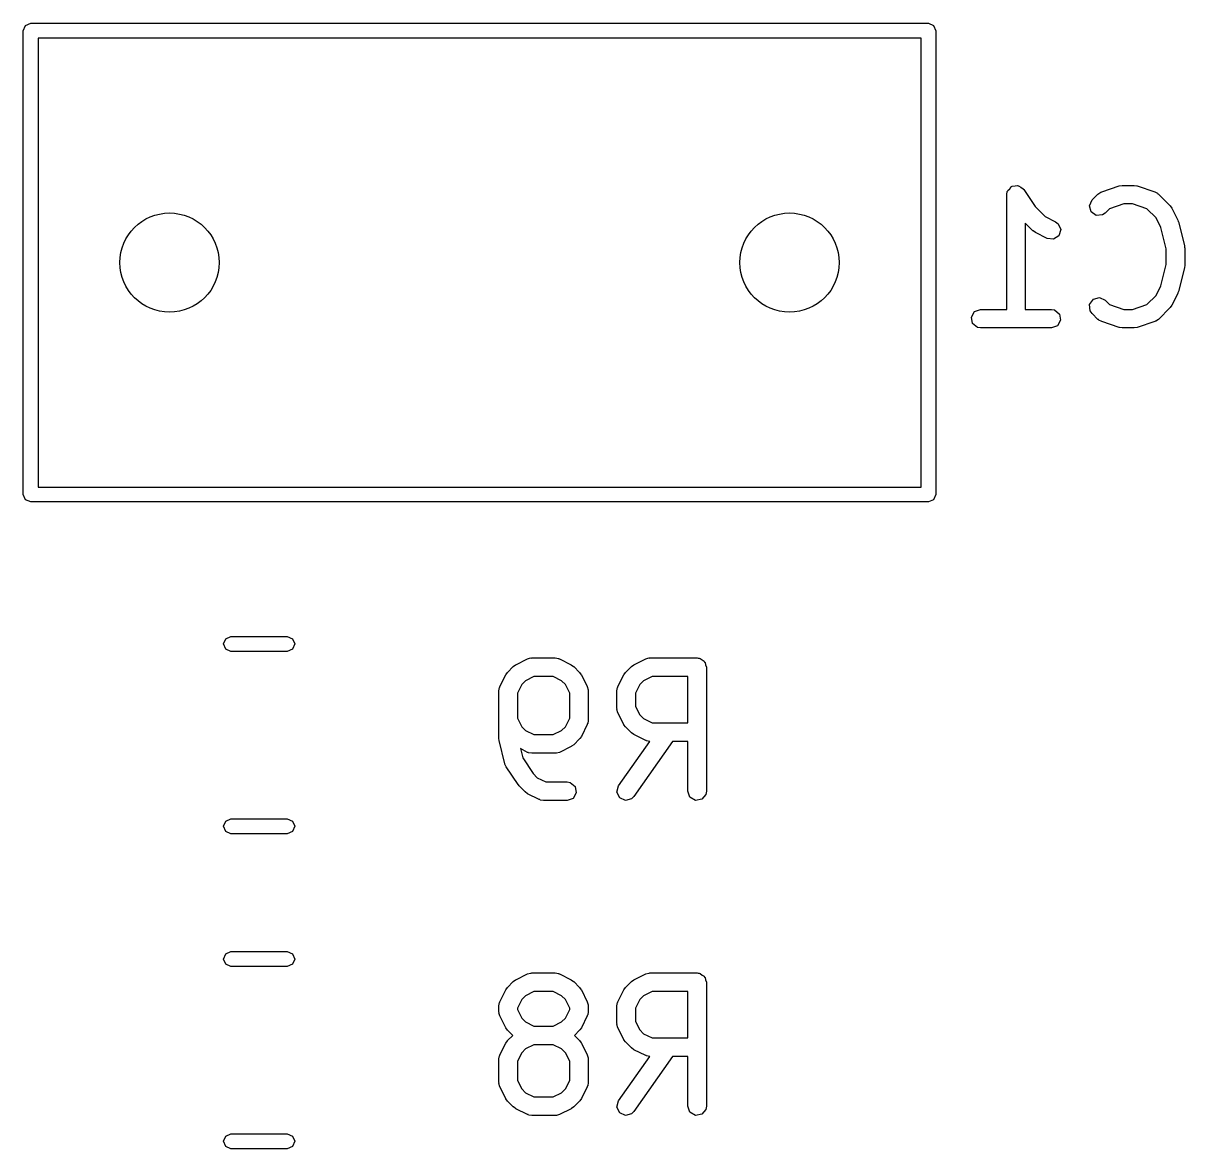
# Model space of a CAD drawing. Extents: x 88 to 116, y -225 to -45.
# Drawn here: x 106.56 to 115.92, y -134.91 to -125.83 of the extents above; entities that cross this region are included whole.
import ezdxf

# ---------------------------------------------------------------- set-up
doc = ezdxf.new("R2010")
doc.units = 0
doc.layers.add('BLACK', color=7, linetype='CONTINUOUS')

msp = doc.modelspace()

# ---------------------------------------------------------------- linework, layer by layer
at = {"layer": 'BLACK', "linetype": 'CONTINUOUS'}
for p, q in [((106.556, -125.892), (106.574, -125.85)), ((106.556, -129.632), (106.556, -125.892)), ((106.574, -125.85), (106.616, -125.832)), ((106.616, -125.832), (113.856, -125.832)), ((113.856, -125.832), (113.898, -125.85)), ((113.898, -125.85), (113.916, -125.892)), ((113.916, -125.892), (113.916, -129.632)), ((106.676, -125.952), (106.676, -129.572)), ((113.796, -125.952), (106.676, -125.952)), ((113.796, -129.572), (113.796, -125.952)), ((114.487, -127.214), (114.492, -127.189)), ((114.492, -127.189), (114.494, -127.185)), ((114.494, -127.185), (114.495, -127.181)), ((114.495, -127.181), (114.511, -127.166)), ((114.511, -127.166), (114.524, -127.149)), ((114.524, -127.149), (114.529, -127.149)), ((114.529, -127.149), (114.532, -127.146)), ((114.532, -127.146), (114.554, -127.144)), ((114.554, -127.144), (114.575, -127.141)), ((114.575, -127.141), (114.579, -127.143)), ((114.579, -127.143), (114.583, -127.142)), ((114.583, -127.142), (114.601, -127.155)), ((114.601, -127.155), (114.619, -127.166)), ((114.619, -127.166), (114.621, -127.17)), ((114.621, -127.17), (114.624, -127.173)), ((114.624, -127.173), (114.716, -127.309)), ((115.223, -127.209), (115.245, -127.194)), ((115.245, -127.194), (115.249, -127.194)), ((115.249, -127.194), (115.253, -127.191)), ((115.253, -127.191), (115.395, -127.143)), ((115.395, -127.143), (115.418, -127.14)), ((115.418, -127.14), (115.419, -127.139)), ((115.419, -127.139), (115.514, -127.139)), ((115.514, -127.139), (115.536, -127.143)), ((115.536, -127.143), (115.538, -127.143)), ((115.538, -127.143), (115.681, -127.191)), ((115.681, -127.191), (115.704, -127.203)), ((115.704, -127.203), (115.706, -127.207)), ((114.487, -128.139), (114.487, -127.214)), ((115.154, -127.303), (115.176, -127.257)), ((115.176, -127.257), (115.223, -127.209)), ((115.431, -127.289), (115.317, -127.328)), ((115.502, -127.289), (115.431, -127.289)), ((115.617, -127.328), (115.502, -127.289)), ((115.706, -127.207), (115.71, -127.209)), ((115.71, -127.209), (115.806, -127.304)), ((114.716, -127.309), (114.797, -127.391)), ((114.797, -127.391), (114.881, -127.433)), ((115.167, -127.353), (115.154, -127.303)), ((115.209, -127.382), (115.167, -127.353)), ((115.26, -127.378), (115.209, -127.382)), ((115.282, -127.363), (115.26, -127.378)), ((115.317, -127.328), (115.282, -127.363)), ((115.691, -127.402), (115.617, -127.328)), ((115.806, -127.304), (115.818, -127.323)), ((115.818, -127.323), (115.82, -127.324)), ((115.82, -127.324), (115.867, -127.419)), ((114.699, -127.506), (114.637, -127.443)), ((114.637, -127.443), (114.637, -128.139)), ((114.881, -127.433), (114.902, -127.449)), ((114.902, -127.449), (114.923, -127.496)), ((115.729, -127.479), (115.691, -127.402)), ((115.773, -127.652), (115.729, -127.479)), ((115.867, -127.419), (115.871, -127.431)), ((115.871, -127.431), (115.873, -127.434)), ((115.873, -127.434), (115.92, -127.625)), ((114.701, -127.506), (114.699, -127.506)), ((114.719, -127.52), (114.701, -127.506)), ((114.814, -127.567), (114.719, -127.52)), ((114.865, -127.573), (114.814, -127.567)), ((114.908, -127.545), (114.865, -127.573)), ((114.923, -127.496), (114.908, -127.545)), ((115.773, -127.777), (115.773, -127.652)), ((115.92, -127.625), (115.922, -127.64)), ((115.922, -127.64), (115.923, -127.643)), ((115.923, -127.643), (115.923, -127.786)), ((115.729, -127.95), (115.773, -127.777)), ((115.92, -127.804), (115.873, -127.994)), ((115.923, -127.786), (115.92, -127.801)), ((115.92, -127.801), (115.92, -127.804)), ((115.691, -128.027), (115.729, -127.95)), ((115.186, -128.058), (115.235, -128.044)), ((115.235, -128.044), (115.282, -128.066)), ((115.617, -128.101), (115.691, -128.027)), ((115.867, -128.01), (115.82, -128.105)), ((115.868, -128.006), (115.867, -128.01)), ((115.873, -127.994), (115.868, -128.006)), ((114.228, -128.157), (114.276, -128.139)), ((114.276, -128.139), (114.487, -128.139)), ((114.637, -128.139), (114.848, -128.139)), ((114.848, -128.139), (114.873, -128.144)), ((115.156, -128.1), (115.186, -128.058)), ((115.161, -128.151), (115.156, -128.1)), ((115.282, -128.066), (115.317, -128.101)), ((115.317, -128.101), (115.431, -128.139)), ((115.431, -128.139), (115.502, -128.139)), ((115.502, -128.139), (115.617, -128.101)), ((115.806, -128.125), (115.71, -128.22)), ((115.82, -128.105), (115.806, -128.123)), ((115.806, -128.123), (115.806, -128.125)), ((114.202, -128.201), (114.228, -128.157)), ((114.211, -128.252), (114.202, -128.201)), ((114.873, -128.144), (114.913, -128.177)), ((114.922, -128.227), (114.896, -128.272)), ((114.913, -128.177), (114.922, -128.227)), ((115.176, -128.172), (115.161, -128.151)), ((115.223, -128.22), (115.176, -128.172)), ((115.227, -128.222), (115.223, -128.22)), ((115.23, -128.226), (115.227, -128.222)), ((115.253, -128.238), (115.23, -128.226)), ((115.71, -128.22), (115.689, -128.235)), ((114.251, -128.285), (114.211, -128.252)), ((114.276, -128.289), (114.251, -128.285)), ((114.848, -128.289), (114.276, -128.289)), ((114.896, -128.272), (114.848, -128.289)), ((115.395, -128.286), (115.253, -128.238)), ((115.397, -128.285), (115.395, -128.286)), ((115.419, -128.289), (115.397, -128.285)), ((115.514, -128.289), (115.419, -128.289)), ((115.516, -128.289), (115.514, -128.289)), ((115.538, -128.286), (115.516, -128.289)), ((115.681, -128.238), (115.538, -128.286)), ((115.684, -128.235), (115.681, -128.238)), ((115.689, -128.235), (115.684, -128.235)), ((106.574, -129.674), (106.556, -129.632)), ((106.676, -129.572), (113.796, -129.572)), ((113.916, -129.632), (113.898, -129.674)), ((106.616, -129.692), (106.574, -129.674)), ((113.856, -129.692), (106.616, -129.692)), ((113.898, -129.674), (113.856, -129.692)), ((108.171, -130.837), (108.189, -130.795)), ((108.189, -130.879), (108.171, -130.837)), ((108.189, -130.795), (108.231, -130.777)), ((108.231, -130.777), (108.685, -130.777)), ((108.685, -130.777), (108.727, -130.795)), ((108.727, -130.795), (108.745, -130.837)), ((108.745, -130.837), (108.727, -130.879)), ((108.231, -130.897), (108.189, -130.879)), ((108.685, -130.897), (108.231, -130.897)), ((108.727, -130.879), (108.685, -130.897)), ((110.623, -130.957), (110.648, -130.95)), ((110.648, -130.95), (110.653, -130.951)), ((110.653, -130.951), (110.657, -130.949)), ((110.657, -130.949), (110.847, -130.949)), ((110.847, -130.949), (110.873, -130.954)), ((111.576, -130.957), (111.601, -130.95)), ((111.601, -130.95), (111.605, -130.951)), ((111.605, -130.951), (111.609, -130.949)), ((111.609, -130.949), (111.99, -130.949)), ((111.99, -130.949), (112, -130.951)), ((110.461, -131.067), (110.508, -131.019)), ((110.508, -131.019), (110.527, -131.006)), ((110.527, -131.006), (110.528, -131.005)), ((110.528, -131.005), (110.623, -130.957)), ((110.873, -130.954), (110.876, -130.957)), ((110.876, -130.957), (110.881, -130.957)), ((110.881, -130.957), (110.976, -131.005)), ((110.976, -131.005), (110.994, -131.018)), ((110.994, -131.018), (110.996, -131.019)), ((110.996, -131.019), (111.043, -131.067)), ((111.413, -131.067), (111.461, -131.019)), ((111.461, -131.019), (111.479, -131.006)), ((111.479, -131.006), (111.48, -131.005)), ((111.48, -131.005), (111.576, -130.957)), ((112, -130.951), (112.003, -130.951)), ((112.003, -130.951), (112.006, -130.952)), ((112.006, -130.952), (112.016, -130.954)), ((112.016, -130.954), (112.031, -130.966)), ((112.031, -130.966), (112.048, -130.976)), ((112.048, -130.976), (112.05, -130.983)), ((112.05, -130.983), (112.055, -130.987)), ((112.055, -130.987), (112.058, -131.006)), ((112.058, -131.006), (112.065, -131.024)), ((112.065, -131.024), (112.065, -132.024)), ((110.399, -131.181), (110.447, -131.086)), ((110.447, -131.086), (110.46, -131.068)), ((110.46, -131.068), (110.461, -131.067)), ((110.606, -131.134), (110.576, -131.164)), ((110.674, -131.099), (110.606, -131.134)), ((110.83, -131.099), (110.674, -131.099)), ((110.898, -131.134), (110.83, -131.099)), ((110.928, -131.164), (110.898, -131.134)), ((111.043, -131.067), (111.056, -131.085)), ((111.056, -131.085), (111.057, -131.086)), ((111.057, -131.086), (111.105, -131.181)), ((111.352, -131.181), (111.399, -131.086)), ((111.399, -131.086), (111.413, -131.068)), ((111.413, -131.068), (111.413, -131.067)), ((111.558, -131.134), (111.528, -131.164)), ((111.627, -131.099), (111.558, -131.134)), ((111.915, -131.099), (111.627, -131.099)), ((111.915, -131.473), (111.915, -131.099)), ((110.391, -131.215), (110.396, -131.189)), ((110.391, -131.596), (110.391, -131.215)), ((110.396, -131.189), (110.399, -131.186)), ((110.399, -131.186), (110.399, -131.181)), ((110.576, -131.164), (110.541, -131.233)), ((110.963, -131.233), (110.928, -131.164)), ((111.105, -131.181), (111.112, -131.206)), ((111.112, -131.206), (111.111, -131.211)), ((111.111, -131.211), (111.113, -131.215)), ((111.113, -131.215), (111.113, -131.453)), ((111.344, -131.215), (111.348, -131.189)), ((111.344, -131.358), (111.344, -131.215)), ((111.348, -131.189), (111.351, -131.186)), ((111.351, -131.186), (111.352, -131.181)), ((111.528, -131.164), (111.494, -131.233)), ((110.541, -131.233), (110.541, -131.435)), ((110.963, -131.435), (110.963, -131.233)), ((111.494, -131.233), (111.494, -131.34)), ((111.345, -131.362), (111.344, -131.358)), ((111.344, -131.366), (111.345, -131.362)), ((111.352, -131.391), (111.344, -131.366)), ((111.399, -131.486), (111.352, -131.391)), ((111.494, -131.34), (111.528, -131.409)), ((111.528, -131.409), (111.558, -131.439)), ((110.541, -131.435), (110.576, -131.504)), ((110.576, -131.504), (110.606, -131.534)), ((110.898, -131.534), (110.928, -131.504)), ((110.928, -131.504), (110.963, -131.435)), ((111.105, -131.486), (111.057, -131.582)), ((111.108, -131.479), (111.105, -131.482)), ((111.105, -131.482), (111.105, -131.486)), ((111.113, -131.453), (111.108, -131.479)), ((111.4, -131.488), (111.399, -131.486)), ((111.413, -131.506), (111.4, -131.488)), ((111.461, -131.554), (111.413, -131.506)), ((111.558, -131.439), (111.627, -131.473)), ((111.627, -131.473), (111.915, -131.473)), ((110.392, -131.599), (110.391, -131.596)), ((110.394, -131.614), (110.392, -131.599)), ((110.606, -131.534), (110.674, -131.568)), ((110.674, -131.568), (110.83, -131.568)), ((110.83, -131.568), (110.898, -131.534)), ((111.043, -131.601), (110.996, -131.649)), ((111.044, -131.6), (111.043, -131.601)), ((111.057, -131.582), (111.044, -131.6)), ((111.462, -131.554), (111.461, -131.554)), ((111.48, -131.568), (111.462, -131.554)), ((111.576, -131.615), (111.48, -131.568)), ((110.441, -131.804), (110.394, -131.614)), ((110.623, -131.711), (110.565, -131.681)), ((110.565, -131.681), (110.584, -131.755)), ((110.976, -131.663), (110.881, -131.711)), ((110.977, -131.662), (110.976, -131.663)), ((110.996, -131.649), (110.977, -131.662)), ((111.357, -131.981), (111.608, -131.623)), ((111.791, -131.623), (111.48, -132.067)), ((111.58, -131.616), (111.576, -131.615)), ((111.583, -131.619), (111.58, -131.616)), ((111.608, -131.623), (111.583, -131.619)), ((111.915, -131.623), (111.791, -131.623)), ((111.915, -132.024), (111.915, -131.623)), ((110.584, -131.755), (110.667, -131.881)), ((110.628, -131.711), (110.623, -131.711)), ((110.631, -131.714), (110.628, -131.711)), ((110.657, -131.718), (110.631, -131.714)), ((110.847, -131.718), (110.657, -131.718)), ((110.851, -131.717), (110.847, -131.718)), ((110.856, -131.718), (110.851, -131.717)), ((110.881, -131.711), (110.856, -131.718)), ((110.441, -131.805), (110.441, -131.804)), ((110.451, -131.828), (110.441, -131.805)), ((110.547, -131.971), (110.451, -131.828)), ((110.667, -131.881), (110.701, -131.915)), ((110.55, -131.973), (110.547, -131.971)), ((110.556, -131.982), (110.55, -131.973)), ((110.701, -131.915), (110.77, -131.949)), ((110.77, -131.949), (110.942, -131.949)), ((110.942, -131.949), (110.968, -131.954)), ((110.968, -131.954), (111.007, -131.987)), ((111.344, -132.031), (111.357, -131.981)), ((110.604, -132.03), (110.556, -131.982)), ((110.605, -132.03), (110.604, -132.03)), ((110.623, -132.044), (110.605, -132.03)), ((110.718, -132.091), (110.623, -132.044)), ((111.016, -132.037), (110.991, -132.082)), ((111.007, -131.987), (111.016, -132.037)), ((111.366, -132.077), (111.344, -132.031)), ((111.48, -132.067), (111.462, -132.086)), ((111.933, -132.073), (111.915, -132.024)), ((111.977, -132.098), (111.933, -132.073)), ((112.061, -132.05), (112.028, -132.089)), ((112.065, -132.024), (112.061, -132.05)), ((110.723, -132.092), (110.718, -132.091)), ((110.726, -132.095), (110.723, -132.092)), ((110.752, -132.099), (110.726, -132.095)), ((110.942, -132.099), (110.752, -132.099)), ((110.991, -132.082), (110.942, -132.099)), ((111.412, -132.099), (111.366, -132.077)), ((111.462, -132.086), (111.412, -132.099)), ((112.028, -132.089), (111.977, -132.098)), ((108.189, -132.265), (108.231, -132.247)), ((108.231, -132.247), (108.685, -132.247)), ((108.685, -132.247), (108.727, -132.265)), ((108.171, -132.307), (108.189, -132.265)), ((108.189, -132.349), (108.171, -132.307)), ((108.231, -132.367), (108.189, -132.349)), ((108.727, -132.349), (108.685, -132.367)), ((108.727, -132.265), (108.745, -132.307)), ((108.745, -132.307), (108.727, -132.349)), ((108.685, -132.367), (108.231, -132.367)), ((108.171, -133.377), (108.189, -133.335)), ((108.189, -133.419), (108.171, -133.377)), ((108.189, -133.335), (108.231, -133.317)), ((108.231, -133.317), (108.685, -133.317)), ((108.685, -133.317), (108.727, -133.335)), ((108.727, -133.335), (108.745, -133.377)), ((108.745, -133.377), (108.727, -133.419)), ((108.231, -133.437), (108.189, -133.419)), ((108.685, -133.437), (108.231, -133.437)), ((108.727, -133.419), (108.685, -133.437)), ((110.461, -133.607), (110.508, -133.559)), ((110.508, -133.559), (110.527, -133.546)), ((110.527, -133.546), (110.528, -133.545)), ((110.528, -133.545), (110.623, -133.497)), ((110.623, -133.497), (110.648, -133.49)), ((110.648, -133.49), (110.653, -133.491)), ((110.653, -133.491), (110.657, -133.489)), ((110.657, -133.489), (110.847, -133.489)), ((110.847, -133.489), (110.873, -133.494)), ((110.873, -133.494), (110.876, -133.497)), ((110.876, -133.497), (110.881, -133.497)), ((110.881, -133.497), (110.976, -133.545)), ((110.976, -133.545), (110.994, -133.558)), ((110.994, -133.558), (110.996, -133.559)), ((110.996, -133.559), (111.043, -133.607)), ((111.413, -133.607), (111.461, -133.559)), ((111.461, -133.559), (111.479, -133.546)), ((111.479, -133.546), (111.48, -133.545)), ((111.48, -133.545), (111.576, -133.497)), ((111.576, -133.497), (111.601, -133.49)), ((111.601, -133.49), (111.605, -133.491)), ((111.605, -133.491), (111.609, -133.489)), ((111.609, -133.489), (111.99, -133.489)), ((111.99, -133.489), (112, -133.491)), ((112, -133.491), (112.003, -133.491)), ((112.003, -133.491), (112.006, -133.492)), ((112.006, -133.492), (112.016, -133.494)), ((112.016, -133.494), (112.031, -133.506)), ((112.031, -133.506), (112.048, -133.516)), ((112.048, -133.516), (112.05, -133.523)), ((112.05, -133.523), (112.055, -133.527)), ((112.055, -133.527), (112.058, -133.546)), ((112.058, -133.546), (112.065, -133.564)), ((112.065, -133.564), (112.065, -134.564)), ((110.399, -133.721), (110.447, -133.626)), ((110.447, -133.626), (110.46, -133.608)), ((110.46, -133.608), (110.461, -133.607)), ((110.674, -133.639), (110.606, -133.674)), ((110.83, -133.639), (110.674, -133.639)), ((110.898, -133.674), (110.83, -133.639)), ((111.043, -133.607), (111.056, -133.625)), ((111.056, -133.625), (111.057, -133.626)), ((111.057, -133.626), (111.105, -133.721)), ((111.352, -133.721), (111.399, -133.626)), ((111.399, -133.626), (111.413, -133.608)), ((111.413, -133.608), (111.413, -133.607)), ((111.627, -133.639), (111.558, -133.674)), ((111.915, -133.639), (111.627, -133.639)), ((111.915, -134.013), (111.915, -133.639)), ((110.391, -133.755), (110.396, -133.729)), ((110.391, -133.802), (110.391, -133.755)), ((110.396, -133.729), (110.399, -133.726)), ((110.399, -133.726), (110.399, -133.721)), ((110.576, -133.704), (110.541, -133.773)), ((110.606, -133.674), (110.576, -133.704)), ((110.928, -133.704), (110.898, -133.674)), ((110.963, -133.773), (110.928, -133.704)), ((111.105, -133.721), (111.112, -133.746)), ((111.112, -133.746), (111.111, -133.751)), ((111.111, -133.751), (111.113, -133.755)), ((111.113, -133.755), (111.113, -133.802)), ((111.344, -133.755), (111.348, -133.729)), ((111.344, -133.898), (111.344, -133.755)), ((111.348, -133.729), (111.351, -133.726)), ((111.351, -133.726), (111.352, -133.721)), ((111.528, -133.704), (111.494, -133.773)), ((111.558, -133.674), (111.528, -133.704)), ((110.393, -133.807), (110.391, -133.802)), ((110.392, -133.811), (110.393, -133.807)), ((110.399, -133.836), (110.392, -133.811)), ((110.447, -133.931), (110.399, -133.836)), ((110.541, -133.773), (110.541, -133.785)), ((110.541, -133.785), (110.576, -133.853)), ((110.576, -133.853), (110.606, -133.884)), ((110.898, -133.884), (110.928, -133.853)), ((110.928, -133.853), (110.963, -133.785)), ((110.963, -133.785), (110.963, -133.773)), ((111.105, -133.836), (111.057, -133.931)), ((111.108, -133.828), (111.105, -133.832)), ((111.105, -133.832), (111.105, -133.836)), ((111.113, -133.802), (111.108, -133.828)), ((111.494, -133.773), (111.494, -133.88)), ((110.448, -133.932), (110.447, -133.931)), ((110.461, -133.951), (110.448, -133.932)), ((110.606, -133.884), (110.674, -133.918)), ((110.674, -133.918), (110.83, -133.918)), ((110.83, -133.918), (110.898, -133.884)), ((111.057, -133.931), (111.044, -133.949)), ((111.345, -133.902), (111.344, -133.898)), ((111.344, -133.906), (111.345, -133.902)), ((111.352, -133.931), (111.344, -133.906)), ((111.399, -134.026), (111.352, -133.931)), ((111.494, -133.88), (111.528, -133.949)), ((110.447, -134.055), (110.46, -134.037)), ((110.46, -134.037), (110.461, -134.035)), ((110.503, -133.993), (110.461, -133.951)), ((110.461, -134.035), (110.503, -133.993)), ((111.043, -133.951), (111.001, -133.993)), ((111.001, -133.993), (111.043, -134.035)), ((111.044, -133.949), (111.043, -133.951)), ((111.043, -134.035), (111.056, -134.054)), ((111.4, -134.028), (111.399, -134.026)), ((111.413, -134.046), (111.4, -134.028)), ((111.528, -133.949), (111.558, -133.979)), ((111.558, -133.979), (111.627, -134.013)), ((111.627, -134.013), (111.915, -134.013)), ((110.399, -134.15), (110.447, -134.055)), ((110.576, -134.133), (110.541, -134.201)), ((110.606, -134.102), (110.576, -134.133)), ((110.674, -134.068), (110.606, -134.102)), ((110.83, -134.068), (110.674, -134.068)), ((110.898, -134.102), (110.83, -134.068)), ((110.928, -134.133), (110.898, -134.102)), ((110.963, -134.201), (110.928, -134.133)), ((111.056, -134.054), (111.057, -134.055)), ((111.057, -134.055), (111.105, -134.15)), ((111.461, -134.094), (111.413, -134.046)), ((111.462, -134.094), (111.461, -134.094)), ((111.48, -134.108), (111.462, -134.094)), ((111.576, -134.155), (111.48, -134.108)), ((110.391, -134.183), (110.396, -134.158)), ((110.391, -134.374), (110.391, -134.183)), ((110.396, -134.158), (110.399, -134.154)), ((110.399, -134.154), (110.399, -134.15)), ((110.541, -134.201), (110.541, -134.356)), ((110.963, -134.356), (110.963, -134.201)), ((111.105, -134.15), (111.112, -134.175)), ((111.112, -134.175), (111.111, -134.179)), ((111.111, -134.179), (111.113, -134.183)), ((111.113, -134.183), (111.113, -134.374)), ((111.357, -134.521), (111.608, -134.163)), ((111.791, -134.163), (111.48, -134.607)), ((111.58, -134.156), (111.576, -134.155)), ((111.583, -134.159), (111.58, -134.156)), ((111.608, -134.163), (111.583, -134.159)), ((111.915, -134.163), (111.791, -134.163)), ((111.915, -134.564), (111.915, -134.163)), ((110.393, -134.378), (110.391, -134.374)), ((110.392, -134.382), (110.393, -134.378)), ((110.399, -134.407), (110.392, -134.382)), ((110.447, -134.503), (110.399, -134.407)), ((110.541, -134.356), (110.576, -134.425)), ((110.928, -134.425), (110.963, -134.356)), ((111.105, -134.407), (111.057, -134.503)), ((111.108, -134.4), (111.105, -134.403)), ((111.105, -134.403), (111.105, -134.407)), ((111.113, -134.374), (111.108, -134.4)), ((110.448, -134.504), (110.447, -134.503)), ((110.461, -134.522), (110.448, -134.504)), ((110.576, -134.425), (110.606, -134.455)), ((110.606, -134.455), (110.674, -134.489)), ((110.674, -134.489), (110.83, -134.489)), ((110.83, -134.489), (110.898, -134.455)), ((110.898, -134.455), (110.928, -134.425)), ((111.057, -134.503), (111.044, -134.521)), ((110.508, -134.57), (110.461, -134.522)), ((110.51, -134.57), (110.508, -134.57)), ((110.528, -134.584), (110.51, -134.57)), ((110.623, -134.631), (110.528, -134.584)), ((110.976, -134.584), (110.881, -134.631)), ((110.977, -134.583), (110.976, -134.584)), ((110.996, -134.57), (110.977, -134.583)), ((111.043, -134.522), (110.996, -134.57)), ((111.044, -134.521), (111.043, -134.522)), ((111.344, -134.571), (111.357, -134.521)), ((111.366, -134.617), (111.344, -134.571)), ((111.933, -134.613), (111.915, -134.564)), ((112.061, -134.59), (112.028, -134.629)), ((112.065, -134.564), (112.061, -134.59)), ((110.628, -134.632), (110.623, -134.631)), ((110.631, -134.635), (110.628, -134.632)), ((110.657, -134.639), (110.631, -134.635)), ((110.847, -134.639), (110.657, -134.639)), ((110.851, -134.638), (110.847, -134.639)), ((110.856, -134.639), (110.851, -134.638)), ((110.881, -134.631), (110.856, -134.639)), ((111.412, -134.639), (111.366, -134.617)), ((111.462, -134.626), (111.412, -134.639)), ((111.48, -134.607), (111.462, -134.626)), ((111.977, -134.638), (111.933, -134.613)), ((112.028, -134.629), (111.977, -134.638)), ((108.189, -134.805), (108.231, -134.787)), ((108.231, -134.787), (108.685, -134.787)), ((108.685, -134.787), (108.727, -134.805)), ((108.171, -134.847), (108.189, -134.805)), ((108.189, -134.889), (108.171, -134.847)), ((108.727, -134.805), (108.745, -134.847)), ((108.745, -134.847), (108.727, -134.889)), ((108.231, -134.907), (108.189, -134.889)), ((108.685, -134.907), (108.231, -134.907)), ((108.727, -134.889), (108.685, -134.907))]:
    msp.add_line(p, q, dxfattribs=at)
at = {"layer": 'BLACK'}
for centre in [(107.736, -127.762), (112.736, -127.762)]:
    msp.add_circle(centre, 0.4, dxfattribs=at)

doc.saveas('drawing.dxf')
